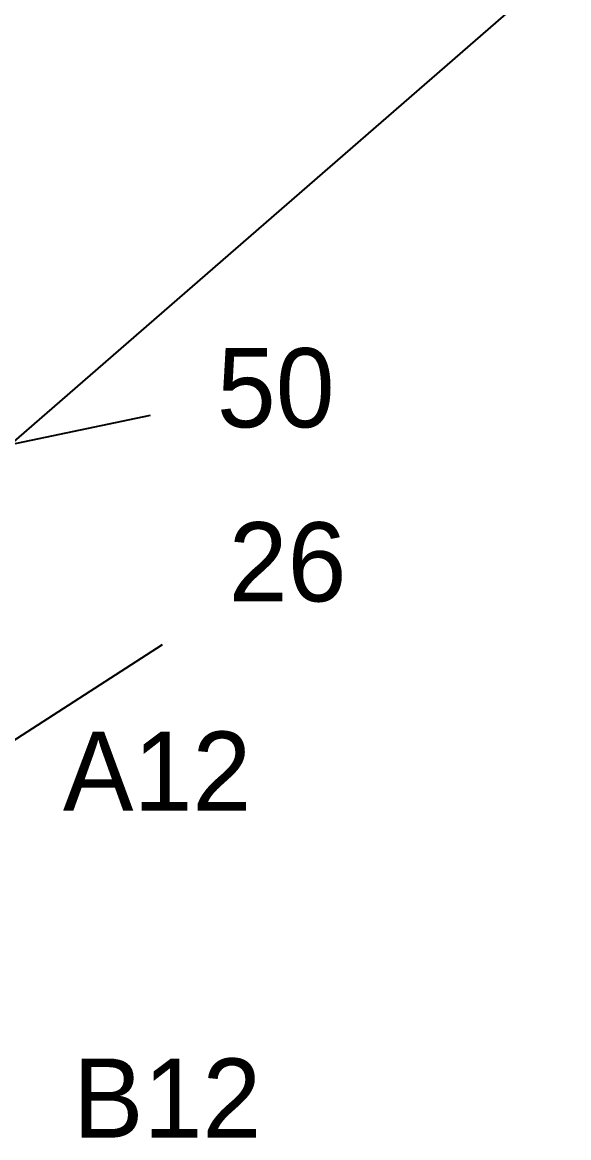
# Model space of a CAD drawing. Header units: millimetres. Extents: x 15 to 205, y 5 to 292.
# Drawn here: x 143.17 to 159.67, y 127.87 to 161.57 of the extents above; entities that cross this region are included whole.
import ezdxf

# ---------------------------------------------------------------- set-up
doc = ezdxf.new("R2010")
doc.units = ezdxf.units.MM
doc.layers.add('Annotations', color=7, linetype='Continuous')
doc.dimstyles.new('ISO-25', dxfattribs={"dimtxt": 2.5, "dimasz": 2.5, "dimexe": 1.25, "dimexo": 0.625, "dimtad": 1, "dimtxsty": 'Standard', "dimcen": 2.5, "dimadec": 0, "dimazin": 0, "dimtfac": 1, "dimtmove": 0, "dimatfit": 3, "dimfxl": 1, "dimarcsym": 0})

msp = doc.modelspace()

# ---------------------------------------------------------------- texts
at = {"layer": 'Annotations', "linetype": 'Continuous', "lineweight": 15, "char_height": 1.79438, "width": 84.66672, "attachment_point": 4}
for s, insert in [('{\\fSF-Mono-Regular-Extended.ttf|b0|i0|c0|p0;\\H1.333333x;50}', (149.043, 150.512)), ('{\\fSF-Mono-Regular-Extended.ttf|b0|i0|c0|p0;\\H1.333333x;26}', (149.401, 145.252)), ('{\\fSF-Mono-Regular-Extended.ttf|b0|i0|c0|p0;\\H1.333333x;A12}', (144.392, 138.944)), ('{\\fSF-Mono-Regular-Extended.ttf|b0|i0|c0|p0;\\H1.333333x;B12}', (144.693, 129.066))]:
    msp.add_mtext(s, dxfattribs=dict(at, insert=insert))

# ---------------------------------------------------------------- leaders
at = {"layer": 'Annotations', "linetype": 'Continuous', "lineweight": 15}
for points in [[(138.922, 145.428), (159.672, 163.478)], [(138.844, 147.978), (147.043, 149.701)], [(139.108, 137.428), (147.401, 142.776)]]:
    msp.add_leader(points, dimstyle='ISO-25', dxfattribs=at)

doc.saveas('drawing.dxf')
